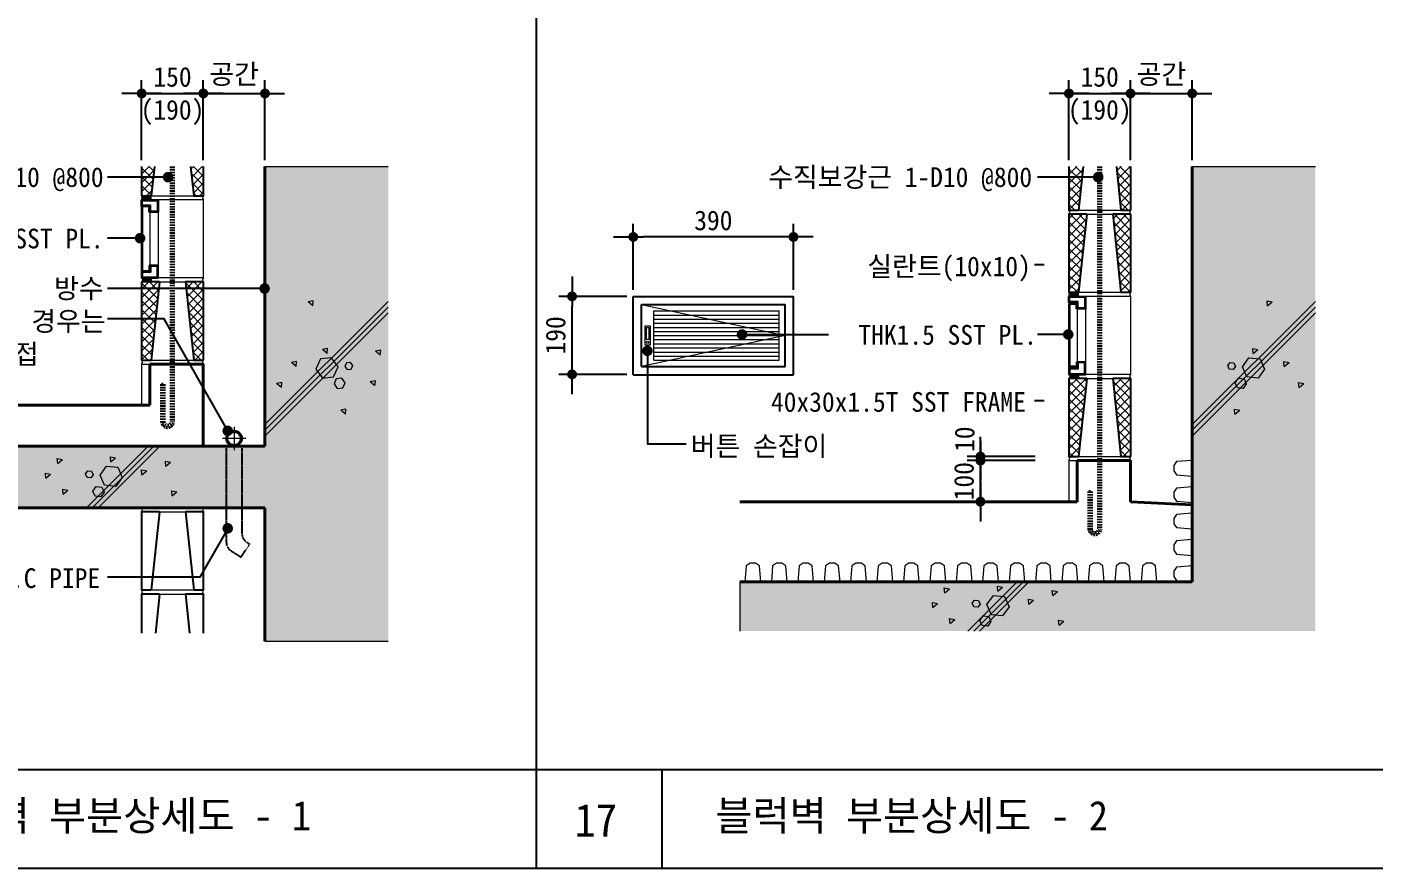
# Model space of a CAD drawing. Header units: millimetres. Extents: x 209 to 75467, y 6568 to 12199.
# Drawn here: x 29470 to 31520, y 6760 to 8040 of the extents above; entities that cross this region are included whole.
import ezdxf
from ezdxf.enums import TextEntityAlignment as Align

# ---------------------------------------------------------------- set-up
doc = ezdxf.new("R2010")
doc.units = ezdxf.units.MM
doc.header["$MEASUREMENT"] = 0
for name, pattern in [('CEN', [62, 60, -1, 0, -1]), ('HID', [2, 1.1, -0.9]), ('HIDDEN', [0.375, 0.25, -0.125])]:
    doc.linetypes.add(name, pattern=pattern)
doc.layers.get('0').update_dxf_attribs({"linetype": 'CONTINUOUS'})
for name, color, linetype, lineweight in [('A-CNTL', 1, 'CEN', 15), ('A-CONC-LIN1', 2, 'CONTINUOUS', 40), ('A-DIMS', 7, 'CONTINUOUS', 25), ('A-DWXM-ELEV', 8, 'CONTINUOUS', 18), ('A-DWXX', 7, 'CONTINUOUS', 25), ('A-ELEV-LIN3', 8, 'CONTINUOUS', 18), ('A-MKXS-LEAD', 7, 'CONTINUOUS', 25), ('A-MKXS-TEXT1', 3, 'CONTINUOUS', 25), ('A-WAXM-BLOC', 3, 'CONTINUOUS', 25), ('A-XXXX-DRBD', 9, 'CONTINUOUS', 20), ('A-XXXX-HATC', 8, 'CONTINUOUS', 18), ('A-XXXX-TABL', 7, 'CONTINUOUS', 25), ('M-XXXX-DRAN', 7, 'CONTINUOUS', 25), ('S-RBAR', 2, 'CONTINUOUS', 40)]:
    doc.layers.add(name, color=color, linetype=linetype, lineweight=lineweight)
doc.layers.add('A-XXXX-NPLT', color=144, linetype='CONTINUOUS', lineweight=0, plot=False)
doc.layers.add('A-XXXX-SOLD', color=252, linetype='CONTINUOUS')
doc.layers.add('CA-ANNO-TEXT', color=3, linetype='CONTINUOUS')
doc.styles.add('HY울릉도L', font='H2GTRE.TTF')
doc.styles.add('돋움체', font='')
doc.styles.get('돋움체').set_extended_font_data('DotumChe')
doc.dimstyles.new('CDIM', dxfattribs={"dimtxt": 3, "dimasz": 1.5, "dimexe": 2, "dimexo": 1, "dimgap": 1, "dimtad": 1, "dimdec": 0, "dimrnd": 0.5, "dimzin": 0, "dimdsep": 32, "dimlunit": 6, "dimtxsty": 'HY울릉도L', "dimblk1": '_CIDOT', "dimblk2": '_CIDOT', "dimsah": 1, "dimcen": 5.5, "dimclrd": 2, "dimclre": 2, "dimclrt": 7, "dimadec": 0, "dimazin": 0, "dimtfac": 1, "dimtdec": 0, "dimtix": 1, "dimtmove": 2, "dimatfit": 1, "dimldrblk": '_CIDOT', "dimfxl": 1, "dimtolj": 1, "dimtzin": 0, "dimlwd": -1, "dimarcsym": 0})

# ---------------------------------------------------------------- blocks, each defined once
blk = doc.blocks.new('_CIDOT')
at = {"color": 0, "linetype": 'ByBlock'}
blk.add_line((2, 0), (-1, 0), dxfattribs=at)
at = {"color": 0, "linetype": 'ByBlock', "const_width": 0.5}
blk.add_lwpolyline([(-0.25, 0, 1), (0.25, 0, 1)], format="xyb", close=True, dxfattribs=at)
blk = doc.blocks.new('*D42')
at = {"layer": 'A-DIMS', "lineweight": -2, "transparency": 16777216}
for p, q in [((29644.9, 7837.5), (29644.9, 7958.8)), ((29738.7, 7837.5), (29738.7, 7958.8))]:
    blk.add_line(p, q, dxfattribs=at)
at = {"layer": 'A-DIMS', "transparency": 16777216}
for p, q in [((29629.9, 7938.8), (29614.9, 7938.8)), ((29644.9, 7938.8), (29738.7, 7938.8)), ((29753.7, 7938.8), (29768.7, 7938.8))]:
    blk.add_line(p, q, dxfattribs=at)
at = {"layer": 'A-DIMS', "transparency": 16777216, "xscale": 15, "yscale": 15, "zscale": 15}
blk.add_blockref('_CIDOT', (29644.9, 7938.8), dxfattribs=at)
at = {"layer": 'A-DIMS', "transparency": 16777216, "xscale": 15, "yscale": 15, "zscale": 15, "rotation": 180}
blk.add_blockref('_CIDOT', (29738.7, 7938.8), dxfattribs=at)
at = {"layer": 'A-DIMS', "color": 3, "transparency": 16777216, "char_height": 30, "attachment_point": 5, "style": '돋움체'}
for s, insert in [('\\A1;150', (29691.8, 7963.9)), ('\\A1;(190)', (29691.8, 7910))]:
    blk.add_mtext(s, dxfattribs=dict(at, insert=insert))
blk = doc.blocks.new('*D43')
at = {"layer": 'A-DIMS', "lineweight": -2, "transparency": 16777216}
for p, q in [((29738.7, 7837.5), (29738.7, 7958.8)), ((29832.4, 7837.5), (29832.4, 7958.8))]:
    blk.add_line(p, q, dxfattribs=at)
at = {"layer": 'A-DIMS', "transparency": 16777216}
for p, q in [((29723.7, 7938.8), (29708.7, 7938.8)), ((29738.7, 7938.8), (29832.4, 7938.8)), ((29847.4, 7938.8), (29862.4, 7938.8))]:
    blk.add_line(p, q, dxfattribs=at)
at = {"layer": 'A-DIMS', "transparency": 16777216, "xscale": 15, "yscale": 15, "zscale": 15}
blk.add_blockref('_CIDOT', (29738.7, 7938.8), dxfattribs=at)
at = {"layer": 'A-DIMS', "transparency": 16777216, "xscale": 15, "yscale": 15, "zscale": 15, "rotation": 180}
blk.add_blockref('_CIDOT', (29832.4, 7938.8), dxfattribs=at)
at = {"layer": 'A-DIMS', "color": 3, "transparency": 16777216, "insert": (29785.5, 7966.7), "char_height": 30, "attachment_point": 5, "style": '돋움체'}
blk.add_mtext('\\A1;공간', dxfattribs=at)
blk = doc.blocks.new('*D44')
at = {"layer": 'A-DIMS', "lineweight": -2, "transparency": 16777216}
for p, q in [((30382.7, 7630), (30279.6, 7630)), ((30382.7, 7511.2), (30279.6, 7511.2))]:
    blk.add_line(p, q, dxfattribs=at)
at = {"layer": 'A-DIMS', "transparency": 16777216}
blk.add_line((30299.6, 7526.2), (30299.6, 7615), dxfattribs=at)
at = {"layer": 'A-DIMS', "transparency": 16777216, "xscale": 15, "yscale": 15, "zscale": 15}
for p, rotation in [((30299.6, 7630), 90), ((30299.6, 7511.2), 270)]:
    blk.add_blockref('_CIDOT', p, dxfattribs=dict(at, rotation=rotation))
at = {"layer": 'A-DIMS', "color": 3, "transparency": 16777216, "insert": (30274.6, 7570.6), "char_height": 30, "attachment_point": 5, "rotation": 90, "style": '돋움체'}
blk.add_mtext('\\A1;190', dxfattribs=at)
blk = doc.blocks.new('*D45')
at = {"layer": 'A-DIMS', "lineweight": -2, "transparency": 16777216}
for p, q in [((30392.7, 7640), (30392.7, 7740.4)), ((30636.4, 7640), (30636.4, 7740.4))]:
    blk.add_line(p, q, dxfattribs=at)
at = {"layer": 'A-DIMS', "transparency": 16777216}
blk.add_line((30621.4, 7720.4), (30407.7, 7720.4), dxfattribs=at)
at = {"layer": 'A-DIMS', "transparency": 16777216, "xscale": 15, "yscale": 15, "zscale": 15, "rotation": 180}
blk.add_blockref('_CIDOT', (30392.7, 7720.4), dxfattribs=at)
at = {"layer": 'A-DIMS', "transparency": 16777216, "xscale": 15, "yscale": 15, "zscale": 15}
blk.add_blockref('_CIDOT', (30636.4, 7720.4), dxfattribs=at)
at = {"layer": 'A-DIMS', "color": 3, "transparency": 16777216, "insert": (30514.5, 7745.4), "char_height": 30, "attachment_point": 5, "style": '돋움체'}
blk.add_mtext('\\A1;390', dxfattribs=at)
blk = doc.blocks.new('*D46')
at = {"layer": 'A-DIMS', "transparency": 16777216}
for p, q in [((30920.8, 7395), (30920.8, 7410)), ((30920.8, 7317.5), (30920.8, 7380)), ((30920.8, 7302.5), (30920.8, 7287.5))]:
    blk.add_line(p, q, dxfattribs=at)
at = {"layer": 'A-DIMS', "lineweight": -2, "transparency": 16777216}
for p, q in [((31003.8, 7380), (30900.8, 7380)), ((31003.8, 7317.5), (30900.8, 7317.5))]:
    blk.add_line(p, q, dxfattribs=at)
at = {"layer": 'A-DIMS', "transparency": 16777216, "xscale": 15, "yscale": 15, "zscale": 15}
for p, rotation in [((30920.8, 7380), 270), ((30920.8, 7317.5), 90)]:
    blk.add_blockref('_CIDOT', p, dxfattribs=dict(at, rotation=rotation))
at = {"layer": 'A-DIMS', "color": 3, "transparency": 16777216, "insert": (30895.8, 7348.7), "char_height": 30, "attachment_point": 5, "rotation": 90, "style": '돋움체'}
blk.add_mtext('\\A1;100', dxfattribs=at)
blk = doc.blocks.new('*D47')
at = {"layer": 'A-DIMS', "transparency": 16777216}
for p, q in [((30920.8, 7401.2), (30920.8, 7416.2)), ((30920.8, 7380), (30920.8, 7386.2)), ((30920.8, 7365), (30920.8, 7350))]:
    blk.add_line(p, q, dxfattribs=at)
at = {"layer": 'A-DIMS', "lineweight": -2, "transparency": 16777216}
for p, q in [((31003.8, 7386.2), (30900.8, 7386.2)), ((31003.8, 7380), (30900.8, 7380))]:
    blk.add_line(p, q, dxfattribs=at)
at = {"layer": 'A-DIMS', "transparency": 16777216, "xscale": 15, "yscale": 15, "zscale": 15}
for p, rotation in [((30920.8, 7380), 90), ((30920.8, 7386.2), 270)]:
    blk.add_blockref('_CIDOT', p, dxfattribs=dict(at, rotation=rotation))
at = {"layer": 'A-DIMS', "color": 3, "transparency": 16777216, "insert": (30896.8, 7412.6), "char_height": 30, "attachment_point": 5, "rotation": 90, "style": '돋움체'}
blk.add_mtext('\\A1;10', dxfattribs=at)
blk = doc.blocks.new('*D48')
at = {"layer": 'A-DIMS', "lineweight": -2, "transparency": 16777216}
for p, q in [((31055.4, 7837.5), (31055.4, 7958.8)), ((31149.1, 7837.5), (31149.1, 7958.8))]:
    blk.add_line(p, q, dxfattribs=at)
at = {"layer": 'A-DIMS', "transparency": 16777216}
for p, q in [((31040.4, 7938.8), (31025.4, 7938.8)), ((31055.4, 7938.8), (31149.1, 7938.8)), ((31164.1, 7938.8), (31179.1, 7938.8))]:
    blk.add_line(p, q, dxfattribs=at)
at = {"layer": 'A-DIMS', "transparency": 16777216, "xscale": 15, "yscale": 15, "zscale": 15}
blk.add_blockref('_CIDOT', (31055.4, 7938.8), dxfattribs=at)
at = {"layer": 'A-DIMS', "transparency": 16777216, "xscale": 15, "yscale": 15, "zscale": 15, "rotation": 180}
blk.add_blockref('_CIDOT', (31149.1, 7938.8), dxfattribs=at)
at = {"layer": 'A-DIMS', "color": 3, "transparency": 16777216, "char_height": 30, "attachment_point": 5, "style": '돋움체'}
for s, insert in [('\\A1;150', (31102.2, 7963.9)), ('\\A1;(190)', (31102.2, 7910))]:
    blk.add_mtext(s, dxfattribs=dict(at, insert=insert))
blk = doc.blocks.new('*D49')
at = {"layer": 'A-DIMS', "lineweight": -2, "transparency": 16777216}
for p, q in [((31149.1, 7837.5), (31149.1, 7958.8)), ((31242.9, 7837.5), (31242.9, 7958.8))]:
    blk.add_line(p, q, dxfattribs=at)
at = {"layer": 'A-DIMS', "transparency": 16777216}
for p, q in [((31134.1, 7938.8), (31119.1, 7938.8)), ((31149.1, 7938.8), (31242.9, 7938.8)), ((31257.9, 7938.8), (31272.9, 7938.8))]:
    blk.add_line(p, q, dxfattribs=at)
at = {"layer": 'A-DIMS', "transparency": 16777216, "xscale": 15, "yscale": 15, "zscale": 15}
blk.add_blockref('_CIDOT', (31149.1, 7938.8), dxfattribs=at)
at = {"layer": 'A-DIMS', "transparency": 16777216, "xscale": 15, "yscale": 15, "zscale": 15, "rotation": 180}
blk.add_blockref('_CIDOT', (31242.9, 7938.8), dxfattribs=at)
at = {"layer": 'A-DIMS', "color": 3, "transparency": 16777216, "insert": (31196, 7966.7), "char_height": 30, "attachment_point": 5, "style": '돋움체'}
blk.add_mtext('\\A1;공간', dxfattribs=at)

msp = doc.modelspace()

# ---------------------------------------------------------------- hatches: boundary and pattern name
at = {"layer": 'A-XXXX-HATC'}
h = msp.add_hatch(dxfattribs=at)
h.set_pattern_fill('ANSI37', color=256, scale=3, style=0)
h.set_pattern_definition([(45, (27777.288, 6824.094), (-6.735192, 6.735192), []), (135, (27777.288, 6824.094), (-6.735192, -6.735192), [])])
h.paths.add_polyline_path([(29664.2, 7827.5), (29644.9, 7827.5), (29644.9, 7803.7), (29661.7, 7803.7)])
h.paths.add_polyline_path([(29661.7, 7803.7), (29644.9, 7803.7), (29644.9, 7783.1), (29659.5, 7783.1)])
h.paths.add_polyline_path([(29738.7, 7827.5), (29719.4, 7827.5), (29724.1, 7783.1), (29738.7, 7783.1)])
h.paths.add_polyline_path([(29719.2, 7580), (29738.7, 7580), (29738.7, 7634.5), (29713.4, 7634.5)])
h.paths.add_polyline_path([(29670.2, 7634.5), (29644.9, 7634.5), (29644.9, 7580), (29664.4, 7580)])
h.paths.add_polyline_path([(29644.9, 7533.1), (29659.5, 7533.1), (29664.4, 7580), (29644.9, 7580)])
h.paths.add_polyline_path([(29670.2, 7634.5), (29672, 7651.9), (29644.9, 7651.9), (29644.9, 7634.5)])
h.paths.add_polyline_path([(29738.7, 7634.5), (29738.7, 7651.9), (29711.6, 7651.9), (29713.4, 7634.5)])
h.paths.add_polyline_path([(29738.7, 7580), (29719.2, 7580), (29724.1, 7533.1), (29738.7, 7533.1)])
h = msp.add_hatch(dxfattribs=at)
h.set_pattern_fill('ANSI37', color=256, scale=3, style=0)
h.set_pattern_definition([(45, (25213.562, 11187.359), (-6.735192, 6.735192), []), (135, (25213.562, 11187.359), (-6.735192, -6.735192), [])])
h.paths.add_polyline_path([(31076.9, 7827.5), (31055.4, 7827.5), (31055.4, 7786.5), (31072.6, 7786.5)])
h.paths.add_polyline_path([(31072.6, 7786.5), (31055.4, 7786.5), (31055.4, 7761.2), (31069.9, 7761.2)])
h.paths.add_polyline_path([(31149.1, 7827.5), (31127.6, 7827.5), (31134.5, 7761.2), (31149.1, 7761.2)])
h.paths.add_polyline_path([(31149.1, 7755), (31122, 7755), (31134.5, 7636.2), (31149.1, 7636.2)])
h.paths.add_polyline_path([(31082.4, 7755), (31055.4, 7755), (31055.4, 7636.2), (31069.9, 7636.2)])
h.paths.add_polyline_path([(31082.4, 7505), (31055.4, 7505), (31055.4, 7386.2), (31069.9, 7386.2)])
h.paths.add_polyline_path([(31149.1, 7505), (31122, 7505), (31134.5, 7386.2), (31149.1, 7386.2)])
h = msp.add_hatch(dxfattribs=at)
h.set_pattern_fill('ANSI37', color=256, scale=0.625, style=0)
h.set_pattern_definition([(45, (-114454.5726, -1754.684), (-1.40316502, 1.40316502), []), (135, (-114454.5726, -1754.684), (-1.40316502, -1.40316502), [])])
edge = h.paths.add_edge_path()
edge.add_ellipse((29655.7, 7780), major_axis=(3.88, 0), ratio=0.805721, start_angle=90.0023, end_angle=269.9977, ccw=False)
edge.add_line((29655.7, 7783.1), (29644.9, 7783.1))
edge.add_arc((29643.3, 7780), 3.54, -61.9275, 61.9275, ccw=False)
edge.add_line((29644.9, 7776.9), (29655.7, 7776.9))
h = msp.add_hatch(dxfattribs=at)
h.set_pattern_fill('DOTS', color=256, scale=0.625, style=0)
h.set_pattern_definition([(0, (-114454.5726, -1754.684), (0.49609375, 0.9921875), [0, -0.9921875])])
edge = h.paths.add_edge_path()
edge.add_ellipse((29655.7, 7780), major_axis=(3.88, 0), ratio=0.805721, start_angle=0, end_angle=360, ccw=False)
h = msp.add_hatch(dxfattribs=at)
h.set_pattern_fill('ANSI37', color=256, scale=0.625, style=0)
h.set_pattern_definition([(315, (-114454.5726, 17189.669), (-1.40316502, -1.40316502), []), (225, (-114454.5726, 17189.669), (-1.40316502, 1.40316502), [])])
edge = h.paths.add_edge_path()
edge.add_ellipse((29655.7, 7655), major_axis=(3.88, 0), ratio=0.805721, start_angle=90.0023, end_angle=269.9977)
edge.add_line((29655.7, 7651.9), (29644.9, 7651.9))
edge.add_arc((29643.3, 7655), 3.54, 298.0725, 421.9275)
edge.add_line((29644.9, 7658.1), (29655.7, 7658.1))
h = msp.add_hatch(dxfattribs=at)
h.set_pattern_fill('DOTS', color=256, scale=0.625, style=0)
h.set_pattern_definition([(0, (-114454.5726, 17189.669), (0.49609375, -0.9921875), [0, -0.9921875])])
edge = h.paths.add_edge_path()
edge.add_ellipse((29655.7, 7655), major_axis=(3.88, 0), ratio=0.805721, start_angle=0, end_angle=360)
h = msp.add_hatch(dxfattribs=at)
h.set_pattern_fill('ANSI37', color=256, scale=0.625, style=0)
h.set_pattern_definition([(45, (-113044.132, -1901.559), (-1.40316502, 1.40316502), []), (135, (-113044.132, -1901.559), (-1.40316502, -1.40316502), [])])
edge = h.paths.add_edge_path()
edge.add_ellipse((31066.1, 7633.1), major_axis=(3.88, 0), ratio=0.805721, start_angle=90.0023, end_angle=269.9977, ccw=False)
edge.add_line((31066.1, 7636.2), (31055.4, 7636.2))
edge.add_arc((31053.7, 7633.1), 3.54, -61.9275, 61.9275, ccw=False)
edge.add_line((31055.4, 7630), (31066.1, 7630))
h = msp.add_hatch(dxfattribs=at)
h.set_pattern_fill('DOTS', color=256, scale=0.625, style=0)
h.set_pattern_definition([(0, (-113044.1321, -1901.559), (0.49609375, 0.9921875), [0, -0.9921875])])
edge = h.paths.add_edge_path()
edge.add_ellipse((31066.1, 7633.1), major_axis=(3.88, 0), ratio=0.805721, start_angle=0, end_angle=360, ccw=False)
h = msp.add_hatch(dxfattribs=at)
h.set_pattern_fill('ANSI37', color=256, scale=0.625, style=0)
h.set_pattern_definition([(315, (-113044.132, 17042.794), (-1.40316502, -1.40316502), []), (225, (-113044.132, 17042.794), (-1.40316502, 1.40316502), [])])
edge = h.paths.add_edge_path()
edge.add_ellipse((31066.1, 7508.1), major_axis=(3.88, 0), ratio=0.805721, start_angle=90.0023, end_angle=269.9977)
edge.add_line((31066.1, 7505), (31055.4, 7505))
edge.add_arc((31053.7, 7508.1), 3.54, 298.0725, 421.9275)
edge.add_line((31055.4, 7511.2), (31066.1, 7511.2))
h = msp.add_hatch(dxfattribs=at)
h.set_pattern_fill('DOTS', color=256, scale=0.625, style=0)
h.set_pattern_definition([(0, (-113044.1321, 17042.794), (0.49609375, -0.9921875), [0, -0.9921875])])
edge = h.paths.add_edge_path()
edge.add_ellipse((31066.1, 7508.1), major_axis=(3.88, 0), ratio=0.805721, start_angle=0, end_angle=360)
at = {"layer": 'A-XXXX-SOLD'}
for points in [[(29832.4, 7308.1), (29832.4, 7105), (30019.9, 7105), (30019.9, 7827.5), (29832.4, 7827.5), (29832.4, 7401.9), (29394.9, 7401.9), (29394.9, 7308.1)], [(31430.4, 7827.5), (31242.9, 7827.5), (31242.9, 7195.6), (30554.9, 7195.6), (30554.9, 7120.6), (31430.4, 7120.6)]]:
    msp.add_hatch(color=256, dxfattribs=at).paths.add_polyline_path(points)

# ---------------------------------------------------------------- linework, layer by layer
at = {"layer": 'A-CNTL'}
for p, q in [((29785.5, 7431.6), (29785.5, 7395.9)), ((29803.4, 7413.7), (29767.7, 7413.7))]:
    msp.add_line(p, q, dxfattribs=at)
at = {"layer": 'A-CONC-LIN1'}
for p, q in [((29832.4, 7827.5), (29832.4, 7401.9)), ((31242.9, 7827.5), (31242.9, 7195.6)), ((29738.7, 7526.9), (29657.4, 7526.9)), ((29657.4, 7526.9), (29657.4, 7464.4)), ((29738.7, 7526.9), (29738.7, 7401.9)), ((29394.9, 7464.4), (29657.4, 7464.4)), ((29394.9, 7401.9), (29832.4, 7401.9)), ((31149.1, 7380), (31067.9, 7380)), ((31067.9, 7380), (31067.9, 7317.5)), ((31149.1, 7380), (31149.1, 7317.5)), ((30554.9, 7317.5), (31067.9, 7317.5)), ((31149.1, 7317.5), (31242.9, 7312.5)), ((29394.9, 7308.1), (29832.4, 7308.1)), ((29832.4, 7308.1), (29832.4, 7105)), ((30554.9, 7195.6), (31242.9, 7195.6))]:
    msp.add_line(p, q, dxfattribs=at)
at = {"layer": 'A-DWXM-ELEV'}
for p, q in [((29669.9, 7776.9), (29669.9, 7676.9)), ((29657.4, 7758.1), (29657.4, 7676.9)), ((31080.4, 7630), (31080.4, 7530)), ((30423.9, 7532.8), (30423.9, 7607.8)), ((30423.9, 7607.8), (30614.5, 7607.8)), ((30614.5, 7532.8), (30614.5, 7607.8)), ((31067.9, 7611.2), (31067.9, 7530)), ((30423.9, 7601.6), (30614.5, 7601.6)), ((30423.9, 7595.3), (30614.5, 7595.3)), ((30423.9, 7589.1), (30614.5, 7589.1)), ((30423.9, 7582.8), (30614.5, 7582.8)), ((30423.9, 7576.6), (30614.5, 7576.6)), ((30423.9, 7570.3), (30614.5, 7570.3)), ((30423.9, 7564.1), (30614.5, 7564.1)), ((30423.9, 7557.8), (30614.5, 7557.8)), ((30423.9, 7551.6), (30614.5, 7551.6)), ((30423.9, 7545.3), (30614.5, 7545.3)), ((30423.9, 7539.1), (30614.5, 7539.1)), ((30423.9, 7532.8), (30614.5, 7532.8))]:
    msp.add_line(p, q, dxfattribs=at)
for points in [[(30410.6, 7585.3), (30418.5, 7585.3), (30418.5, 7555.5), (30410.6, 7555.5), (30410.6, 7585.3)], [(30413, 7582.7), (30416.2, 7582.7), (30416.2, 7564.5), (30413, 7564.5), (30413, 7582.7)]]:
    msp.add_lwpolyline(points, dxfattribs=at)
msp.add_circle((30414.7, 7560), 1.75, dxfattribs=at)
at = {"layer": 'A-DWXX'}
for p, q in [((29644.9, 7767.5), (29644.9, 7667.5)), ((29656.5, 7766.6), (29645.9, 7766.6)), ((29645.9, 7766.6), (29645.9, 7668.4)), ((29656.5, 7758.1), (29656.5, 7766.6)), ((29657.4, 7758.1), (29656.5, 7758.1)), ((29656.5, 7668.4), (29645.9, 7668.4)), ((29656.5, 7676.9), (29656.5, 7668.4)), ((29657.4, 7676.9), (29656.5, 7676.9)), ((30392.7, 7630), (30636.4, 7630)), ((30392.7, 7510.7), (30392.7, 7630)), ((30636.4, 7510.7), (30636.4, 7630)), ((30405.2, 7617.5), (30623.9, 7617.5)), ((30405.2, 7523.2), (30405.2, 7617.5)), ((30623.9, 7523.2), (30623.9, 7617.5)), ((31055.4, 7618.8), (31055.4, 7522.4)), ((31067.9, 7618.8), (31055.4, 7618.8)), ((31066.9, 7617.9), (31056.3, 7617.9)), ((31056.3, 7617.9), (31056.3, 7523.4)), ((31066.9, 7611.2), (31066.9, 7617.9)), ((31067.9, 7611.2), (31066.9, 7611.2)), ((30405.2, 7523.2), (30623.9, 7523.2)), ((31067.9, 7522.4), (31055.4, 7522.4)), ((31066.9, 7523.4), (31056.3, 7523.4)), ((31066.9, 7530), (31066.9, 7523.4)), ((31067.9, 7530), (31066.9, 7530)), ((30392.7, 7510.7), (30636.4, 7510.7))]:
    msp.add_line(p, q, dxfattribs=at)
for points in [[(29644.9, 7776.9), (29669.9, 7776.9), (29669.9, 7758.1), (29657.4, 7758.1), (29657.4, 7767.5), (29644.9, 7767.5), (29644.9, 7776.9)], [(29669.9, 7676.9), (29657.4, 7676.9), (29657.4, 7667.5), (29644.9, 7667.5), (29644.9, 7658.1), (29669.9, 7658.1), (29669.9, 7676.9)], [(31055.4, 7630), (31080.4, 7630), (31080.4, 7611.2), (31067.9, 7611.2), (31067.9, 7620.6), (31055.4, 7620.6), (31055.4, 7630)], [(31080.4, 7530), (31067.9, 7530), (31067.9, 7520.6), (31055.4, 7520.6), (31055.4, 7511.2), (31080.4, 7511.2), (31080.4, 7530)]]:
    msp.add_lwpolyline(points, dxfattribs=at)
for points in [[(29645.9, 7775.9), (29669, 7775.9), (29669, 7759.1), (29658.4, 7759.1), (29658.4, 7768.4), (29645.9, 7768.4)], [(29669, 7675.9), (29658.4, 7675.9), (29658.4, 7666.6), (29645.9, 7666.6), (29645.9, 7659.1), (29669, 7659.1)], [(31056.3, 7629.1), (31079.4, 7629.1), (31079.4, 7612.2), (31068.8, 7612.2), (31068.8, 7621.6), (31056.3, 7621.6)], [(31079.4, 7529.1), (31068.8, 7529.1), (31068.8, 7519.7), (31056.3, 7519.7), (31056.3, 7512.2), (31079.4, 7512.2)]]:
    msp.add_lwpolyline(points, close=True, dxfattribs=at)
at = {"layer": 'A-ELEV-LIN3'}
for p, q in [((29659.5, 7783.1), (29724.1, 7783.1)), ((29738.7, 7776.9), (29669.9, 7776.9)), ((29738.7, 7776.9), (29738.7, 7658.1)), ((29738.7, 7658.1), (29669.9, 7658.1)), ((29672, 7651.9), (29711.6, 7651.9)), ((31069.9, 7636.2), (31134.5, 7636.2)), ((31149.1, 7630), (31080.4, 7630)), ((31149.1, 7630), (31149.1, 7511.2)), ((31149.1, 7511.2), (31080.4, 7511.2)), ((31082.4, 7505), (31122, 7505))]:
    msp.add_line(p, q, dxfattribs=at)
at = {"layer": 'A-MKXS-LEAD', "ltscale": 2}
for p, q in [((31017.7, 7677.9), (31003.2, 7677.9)), ((31017.7, 7471.2), (31003.2, 7471.2))]:
    msp.add_line(p, q, dxfattribs=at)
at = {"layer": 'A-MKXS-LEAD'}
for points in [[(29685.1, 7811.4), (29592.8, 7811.4)], [(31099.9, 7811.4), (31007.6, 7811.4)], [(29642.5, 7718.5), (29592.8, 7718.5)], [(29831.9, 7641.9), (29592.8, 7641.9)], [(29775.8, 7425.3), (29679, 7595.6), (29592.8, 7595.6)], [(30558.1, 7571.9), (30689.9, 7571.9)], [(31054.4, 7571.9), (31007.6, 7571.9)], [(30414.2, 7547), (30414.2, 7405.4), (30473.4, 7405.4)], [(29775.8, 7276.9), (29733.5, 7202.5), (29592.8, 7202.5)]]:
    msp.add_lwpolyline(points, dxfattribs=at)
at = {"layer": 'A-MKXS-LEAD', "const_width": 8}
for points in [[(29689.1, 7811.4, -1), (29681.1, 7811.4, -1)], [(31103.9, 7811.4, -1), (31095.9, 7811.4, -1)], [(29646.5, 7718.5, -1), (29638.5, 7718.5, -1)], [(29835.9, 7641.9, -1), (29827.9, 7641.9, -1)], [(30554.1, 7571.9, 1), (30562.1, 7571.9, 1)], [(31058.4, 7571.9, -1), (31050.4, 7571.9, -1)], [(30414.2, 7551, 1), (30414.2, 7543, 1)], [(29779.8, 7425.3, -1), (29771.8, 7425.3, -1)], [(29779.8, 7276.9, 1), (29771.8, 7276.9, 1)]]:
    msp.add_lwpolyline(points, format="xyb", close=True, dxfattribs=at)
at = {"layer": 'A-MKXS-LEAD', "ltscale": 2}
for points in [[(31055.4, 7633.1, 0, 6.25, 0), (31043.3, 7647.5, 0, 0, 0), (31017.7, 7677.9, 0, 0, 0)], [(31055.4, 7516, 0, 6.25, 0), (31043.3, 7501.7, 0, 0, 0), (31017.7, 7471.2, 0, 0, 0)]]:
    msp.add_lwpolyline(points, format="xyseb", dxfattribs=at)
at = {"layer": 'A-WAXM-BLOC'}
for p, q in [((29644.9, 7827.5), (29644.9, 7783.1)), ((29664.2, 7827.5), (29659.5, 7783.1)), ((29719.4, 7827.5), (29724.1, 7783.1)), ((29738.7, 7827.5), (29738.7, 7783.1)), ((31055.4, 7827.5), (31055.4, 7761.2)), ((31076.9, 7827.5), (31069.9, 7761.2)), ((31127.6, 7827.5), (31134.5, 7761.2)), ((31149.1, 7827.5), (31149.1, 7761.2)), ((29644.9, 7783.1), (29659.5, 7783.1)), ((29724.1, 7783.1), (29738.7, 7783.1)), ((31055.4, 7761.2), (31069.9, 7761.2)), ((31055.4, 7755), (31055.4, 7636.2)), ((31082.4, 7755), (31055.4, 7755)), ((31082.4, 7755), (31069.9, 7636.2)), ((31149.1, 7755), (31122, 7755)), ((31122, 7755), (31134.5, 7636.2)), ((31134.5, 7761.2), (31149.1, 7761.2)), ((31149.1, 7755), (31149.1, 7636.2)), ((29644.9, 7651.9), (29644.9, 7533.1)), ((29672, 7651.9), (29644.9, 7651.9)), ((29672, 7651.9), (29659.5, 7533.1)), ((29738.7, 7651.9), (29711.6, 7651.9)), ((29711.6, 7651.9), (29724.1, 7533.1)), ((29738.7, 7651.9), (29738.7, 7533.1)), ((31055.4, 7636.2), (31069.9, 7636.2)), ((31134.5, 7636.2), (31149.1, 7636.2)), ((29644.9, 7533.1), (29659.5, 7533.1)), ((29724.1, 7533.1), (29738.7, 7533.1)), ((31055.4, 7505), (31055.4, 7386.2)), ((31082.4, 7505), (31055.4, 7505)), ((31082.4, 7505), (31069.9, 7386.2)), ((31149.1, 7505), (31122, 7505)), ((31122, 7505), (31134.5, 7386.2)), ((31149.1, 7505), (31149.1, 7386.2)), ((31055.4, 7386.2), (31069.9, 7386.2)), ((31134.5, 7386.2), (31149.1, 7386.2)), ((29644.9, 7301.9), (29644.9, 7183.1)), ((29672, 7301.9), (29644.9, 7301.9)), ((29672, 7301.9), (29659.5, 7183.1)), ((29738.7, 7301.9), (29711.6, 7301.9)), ((29711.6, 7301.9), (29724.1, 7183.1)), ((29738.7, 7301.9), (29738.7, 7183.1)), ((29644.9, 7183.1), (29659.5, 7183.1)), ((29644.9, 7176.9), (29644.9, 7117.5)), ((29672, 7176.9), (29644.9, 7176.9)), ((29672, 7176.9), (29665.8, 7117.5)), ((29738.7, 7176.9), (29711.6, 7176.9)), ((29711.6, 7176.9), (29717.8, 7117.5)), ((29724.1, 7183.1), (29738.7, 7183.1)), ((29738.7, 7176.9), (29738.7, 7117.5))]:
    msp.add_line(p, q, dxfattribs=at)
at = {"layer": 'A-XXXX-DRBD'}
for points in [[(31242.9, 7380.4), (31218.8, 7378.4), (31214.7, 7372.4), (31214.7, 7368.4), (31214.7, 7364.4), (31218.8, 7358.3), (31242.9, 7356.3), (31242.9, 7340.3), (31218.8, 7338.3), (31214.7, 7332.2), (31214.7, 7328.2), (31214.7, 7324.2), (31218.8, 7318.2), (31242.9, 7316.2)], [(31242.9, 7316.2), (31242.9, 7300.1), (31218.8, 7298.1), (31214.7, 7292), (31214.7, 7288), (31214.7, 7284), (31218.8, 7278), (31242.9, 7276), (31242.9, 7259.9), (31218.8, 7257.9), (31214.7, 7251.9), (31214.7, 7247.8), (31214.7, 7243.8), (31218.8, 7237.8), (31242.9, 7235.8), (31242.9, 7219.7), (31218.8, 7217.7), (31214.7, 7211.7), (31214.7, 7207.7), (31214.7, 7203.7), (31218.8, 7197.6), (31242.9, 7195.6)], [(30683, 7195.6), (30667, 7195.6), (30665, 7219.7), (30658.9, 7223.7), (30654.9, 7223.7), (30650.9, 7223.7), (30644.9, 7219.7), (30642.9, 7195.6), (30626.8, 7195.6), (30624.8, 7219.7), (30618.8, 7223.7), (30614.7, 7223.7), (30610.7, 7223.7), (30604.7, 7219.7), (30602.7, 7195.6), (30586.6, 7195.6), (30584.6, 7219.7), (30578.6, 7223.7), (30574.6, 7223.7), (30570.5, 7223.7), (30564.5, 7219.7), (30562.5, 7195.6)], [(30803.6, 7195.6), (30787.5, 7195.6), (30785.5, 7219.7), (30779.5, 7223.7), (30775.5, 7223.7), (30771.4, 7223.7), (30765.4, 7219.7), (30763.4, 7195.6), (30747.3, 7195.6), (30745.3, 7219.7), (30739.3, 7223.7), (30735.3, 7223.7), (30731.3, 7223.7), (30725.2, 7219.7), (30723.2, 7195.6), (30707.2, 7195.6), (30705.1, 7219.7), (30699.1, 7223.7), (30695.1, 7223.7), (30691.1, 7223.7), (30685.1, 7219.7), (30683, 7195.6)], [(30924.1, 7195.6), (30908, 7195.6), (30906, 7219.7), (30900, 7223.7), (30896, 7223.7), (30892, 7223.7), (30885.9, 7219.7), (30883.9, 7195.6), (30867.9, 7195.6), (30865.9, 7219.7), (30859.8, 7223.7), (30855.8, 7223.7), (30851.8, 7223.7), (30845.8, 7219.7), (30843.8, 7195.6), (30827.7, 7195.6), (30825.7, 7219.7), (30819.7, 7223.7), (30815.6, 7223.7), (30811.6, 7223.7), (30805.6, 7219.7), (30803.6, 7195.6)], [(31044.7, 7195.6), (31028.6, 7195.6), (31026.6, 7219.7), (31020.5, 7223.7), (31016.5, 7223.7), (31012.5, 7223.7), (31006.5, 7219.7), (31004.5, 7195.6), (30988.4, 7195.6), (30986.4, 7219.7), (30980.4, 7223.7), (30976.3, 7223.7), (30972.3, 7223.7), (30966.3, 7219.7), (30964.3, 7195.6), (30948.2, 7195.6), (30946.2, 7219.7), (30940.2, 7223.7), (30936.2, 7223.7), (30932.2, 7223.7), (30926.1, 7219.7), (30924.1, 7195.6)], [(31149.1, 7195.6), (31149.1, 7195.6), (31147.1, 7219.7), (31141.1, 7223.7), (31137.1, 7223.7), (31133, 7223.7), (31127, 7219.7), (31125, 7195.6), (31108.9, 7195.6), (31106.9, 7219.7), (31100.9, 7223.7), (31096.9, 7223.7), (31092.9, 7223.7), (31086.8, 7219.7), (31084.8, 7195.6), (31068.8, 7195.6), (31066.7, 7219.7), (31060.7, 7223.7), (31056.7, 7223.7), (31052.7, 7223.7), (31046.7, 7219.7), (31044.7, 7195.6)], [(31205.4, 7195.6), (31189.3, 7195.6), (31187.3, 7219.7), (31181.3, 7223.7), (31177.2, 7223.7), (31173.2, 7223.7), (31167.2, 7219.7), (31165.2, 7195.6)]]:
    msp.add_lwpolyline(points, dxfattribs=at)
at = {"layer": 'A-XXXX-HATC'}
for p, q in [((29659.5, 7776.9), (29659.5, 7783.1)), ((31069.9, 7761.2), (31134.5, 7761.2)), ((31082.4, 7755), (31122, 7755)), ((29659.5, 7658.1), (29659.5, 7651.9)), ((29906, 7623.2), (29898.1, 7621.7)), ((29905.3, 7615.7), (29906, 7623.2)), ((31070, 7630), (31070, 7636.2)), ((31356.8, 7623.2), (31364.7, 7621.7)), ((31357.5, 7615.7), (31356.8, 7623.2)), ((29832.4, 7434.9), (30019.9, 7622.4)), ((29832.4, 7426.1), (30019.9, 7613.6)), ((29832.4, 7417.2), (30019.9, 7604.7)), ((29905.3, 7615.7), (29898.1, 7621.7)), ((30405.2, 7617.5), (30623.9, 7570.3)), ((31242.9, 7434.9), (31430.4, 7622.4)), ((31242.9, 7426.1), (31430.4, 7613.6)), ((31242.9, 7417.2), (31430.4, 7604.7)), ((31357.5, 7615.7), (31364.7, 7621.7)), ((30623.9, 7570.3), (30405.2, 7523.2)), ((29927.7, 7550.4), (29919.9, 7549)), ((29927.1, 7543), (29919.9, 7549)), ((29927.1, 7543), (29927.7, 7550.4)), ((30008.6, 7548.1), (30000.7, 7546.7)), ((30007.9, 7540.6), (30000.7, 7546.7)), ((30007.9, 7540.6), (30008.6, 7548.1)), ((31335.1, 7550.4), (31342.9, 7549)), ((31335.7, 7543), (31335.1, 7550.4)), ((31335.7, 7543), (31342.9, 7549)), ((29644.9, 7526.9), (29644.9, 7464.4)), ((29644.9, 7526.9), (29657.4, 7526.9)), ((29659.5, 7533.1), (29724.1, 7533.1)), ((29880.4, 7530.8), (29872.6, 7529.3)), ((29879.8, 7523.3), (29872.6, 7529.3)), ((29879.8, 7523.3), (29880.4, 7530.8)), ((31382.3, 7530.8), (31390.2, 7529.3)), ((31383, 7523.3), (31382.3, 7530.8)), ((31383, 7523.3), (31390.2, 7529.3)), ((30000.4, 7501.3), (29992.5, 7499.9)), ((29999.7, 7493.9), (29992.5, 7499.9)), ((29999.7, 7493.9), (30000.4, 7501.3)), ((31070, 7511.2), (31070, 7505)), ((29858.1, 7498.8), (29850.2, 7497.4)), ((29857.4, 7491.4), (29850.2, 7497.4)), ((29857.4, 7491.4), (29858.1, 7498.8)), ((31405.4, 7491.4), (31404.7, 7498.8)), ((31404.7, 7498.8), (31412.6, 7497.4)), ((31405.4, 7491.4), (31412.6, 7497.4)), ((29955.5, 7458.4), (29947.7, 7456.9)), ((29954.9, 7450.9), (29947.7, 7456.9)), ((29954.9, 7450.9), (29955.5, 7458.4)), ((31307.9, 7450.9), (31307.2, 7458.4)), ((31307.2, 7458.4), (31315.1, 7456.9)), ((31307.9, 7450.9), (31315.1, 7456.9)), ((29561, 7308.1), (29654.8, 7401.9)), ((29569.8, 7308.1), (29663.6, 7401.9)), ((29578.7, 7308.1), (29672.4, 7401.9)), ((29516.6, 7383.3), (29524.5, 7381.8)), ((29517.3, 7375.8), (29516.6, 7383.3)), ((29517.3, 7375.8), (29524.5, 7381.8)), ((29597.5, 7385.6), (29605.3, 7384.1)), ((29598.1, 7378.1), (29597.5, 7385.6)), ((29598.1, 7378.1), (29605.3, 7384.1)), ((29681, 7379), (29688.8, 7377.5)), ((29681.7, 7371.5), (29681, 7379)), ((29681.7, 7371.5), (29688.8, 7377.5)), ((31055.4, 7380), (31055.4, 7317.5)), ((31055.4, 7380), (31067.9, 7380)), ((31069.9, 7386.2), (31134.5, 7386.2)), ((29499.2, 7353.5), (29498.5, 7361)), ((29498.5, 7361), (29506.4, 7359.5)), ((29499.2, 7353.5), (29506.4, 7359.5)), ((29644.8, 7366), (29652.6, 7364.5)), ((29645.4, 7358.5), (29644.8, 7366)), ((29645.4, 7358.5), (29652.6, 7364.5)), ((29525.5, 7329), (29524.8, 7336.5)), ((29524.8, 7336.5), (29532.7, 7335.1)), ((29525.5, 7329), (29532.7, 7335.1)), ((29691.3, 7326.5), (29690.6, 7334)), ((29690.6, 7334), (29698.5, 7332.6)), ((29691.3, 7326.5), (29698.5, 7332.6)), ((29672, 7301.9), (29711.6, 7301.9)), ((30976.8, 7195.6), (30901.8, 7120.6)), ((30985.6, 7195.6), (30910.6, 7120.6)), ((30994.5, 7195.6), (30919.5, 7120.6)), ((29659.5, 7183.1), (29724.1, 7183.1)), ((29672, 7176.9), (29711.6, 7176.9)), ((30865.7, 7186.4), (30873.6, 7184.9)), ((30866.4, 7178.9), (30865.7, 7186.4)), ((30866.4, 7178.9), (30873.6, 7184.9)), ((30946.6, 7188.7), (30954.4, 7187.3)), ((30947.2, 7181.2), (30946.6, 7188.7)), ((30947.2, 7181.2), (30954.4, 7187.3)), ((31030.1, 7182.1), (31037.9, 7180.6)), ((31030.7, 7174.6), (31030.1, 7182.1)), ((31030.7, 7174.6), (31037.9, 7180.6)), ((30848.3, 7156.6), (30847.6, 7164.1)), ((30847.6, 7164.1), (30855.4, 7162.6)), ((30848.3, 7156.6), (30855.4, 7162.6)), ((30993.9, 7169.1), (31001.7, 7167.6)), ((30994.5, 7161.6), (30993.9, 7169.1)), ((30994.5, 7161.6), (31001.7, 7167.6)), ((30874.6, 7132.1), (30873.9, 7139.6)), ((30873.9, 7139.6), (30881.8, 7138.2)), ((30874.6, 7132.1), (30881.8, 7138.2)), ((31040.4, 7129.6), (31039.7, 7137.1)), ((31039.7, 7137.1), (31047.5, 7135.7)), ((31040.4, 7129.6), (31047.6, 7135.7))]:
    msp.add_line(p, q, dxfattribs=at)
for points in [[(29644.9, 7783.1, -0.6), (29644.9, 7776.9, 4)], [(29644.9, 7651.9, 0.6), (29644.9, 7658.1, -4)], [(31055.4, 7636.2, -0.6), (31055.4, 7630, 4)], [(31055.4, 7505, 0.6), (31055.4, 7511.2, -4)]]:
    msp.add_lwpolyline(points, format="xyb", dxfattribs=at)
for points in [[(29936.7, 7507.3), (29943.6, 7522.8), (29933.6, 7536.5), (29916.7, 7534.8), (29909.8, 7519.2), (29919.8, 7505.5)], [(29963.5, 7519.1), (29965.9, 7524.6), (29962.4, 7529.4), (29956.5, 7528.8), (29954, 7523.3), (29957.5, 7518.5)], [(31299.3, 7519.1), (31296.9, 7524.6), (31300.4, 7529.4), (31306.3, 7528.8), (31308.7, 7523.3), (31305.2, 7518.5)], [(31326.1, 7507.3), (31319.2, 7522.8), (31329.2, 7536.5), (31346.1, 7534.8), (31353, 7519.2), (31343, 7505.5)], [(29951, 7490.6), (29954.5, 7498.4), (29949.5, 7505.3), (29941, 7504.4), (29937.5, 7496.6), (29942.5, 7489.8)], [(31311.8, 7490.6), (31308.3, 7498.4), (31313.3, 7505.3), (31321.8, 7504.4), (31325.2, 7496.6), (31320.2, 7489.8)], [(29561.8, 7354.3), (29559.3, 7359.7), (29562.8, 7364.5), (29568.8, 7363.9), (29571.2, 7358.5), (29567.7, 7353.7)], [(29588.5, 7342.4), (29581.6, 7357.9), (29591.6, 7371.7), (29608.5, 7369.9), (29615.4, 7354.4), (29605.4, 7340.6)], [(29574.2, 7325.8), (29570.8, 7333.6), (29575.8, 7340.4), (29584.2, 7339.6), (29587.7, 7331.8), (29582.7, 7324.9)], [(30937.6, 7145.5), (30930.7, 7161.1), (30940.7, 7174.8), (30957.6, 7173), (30964.5, 7157.5), (30954.5, 7143.7)], [(30910.8, 7157.4), (30908.4, 7162.8), (30911.9, 7167.7), (30917.8, 7167), (30920.3, 7161.6), (30916.8, 7156.8)], [(30923.3, 7128.9), (30919.8, 7136.7), (30924.8, 7143.6), (30933.3, 7142.7), (30936.8, 7134.9), (30931.8, 7128)]]:
    msp.add_lwpolyline(points, close=True, dxfattribs=at)
for centre, start, end in [((29742, 7780), 136.3972, 223.6028), ((31052.1, 7758.1), 316.3972, 43.6028), ((31152.4, 7758.1), 136.3972, 223.6028), ((29742, 7655), 136.3972, 223.6028), ((31152.4, 7633.1), 136.3972, 223.6028), ((29641.6, 7530), 316.3972, 43.6028), ((29742, 7530), 136.3972, 223.6028), ((31152.4, 7508.1), 136.3972, 223.6028), ((31052.1, 7383.1), 316.3972, 43.6028), ((31152.4, 7383.1), 136.3972, 223.6028), ((29641.6, 7305), 316.3972, 43.6028), ((29742, 7305), 136.3972, 223.6028), ((29641.6, 7180), 316.3972, 43.6028), ((29742, 7180), 136.3972, 223.6028)]:
    msp.add_arc(centre, 4.53, start, end, dxfattribs=at)
at = {"layer": 'A-XXXX-HATC', "extrusion": (0, 0, -1)}
for centre in [(29655.7, 7780), (31066.1, 7633.1)]:
    msp.add_ellipse(centre, major_axis=(3.88, 0), ratio=0.805721, dxfattribs=at)
at = {"layer": 'A-XXXX-HATC'}
for centre in [(29655.7, 7655), (31066.1, 7508.1)]:
    msp.add_ellipse(centre, major_axis=(3.88, 0), ratio=0.805721, dxfattribs=at)
at = {"layer": 'A-XXXX-NPLT'}
for p, q in [((29832.4, 7827.5), (30019.9, 7827.5)), ((31242.9, 7827.5), (31430.4, 7827.5)), ((30554.9, 7195.6), (30554.9, 7120.6)), ((29832.4, 7105), (30019.9, 7105))]:
    msp.add_line(p, q, dxfattribs=at)
at = {"layer": 'A-XXXX-TABL'}
for p, q in [((30245.2, 11985.2), (30245.2, 6759.8)), ((25409, 6909.8), (32756.5, 6909.8)), ((30436, 6909.8), (30436, 6759.8)), ((25409, 6759.8), (32756.5, 6759.8))]:
    msp.add_line(p, q, dxfattribs=at)
at = {"layer": 'M-XXXX-DRAN', "linetype": 'HIDDEN', "ltscale": 0.3}
for p, q in [((29773.7, 7401.9), (29773.7, 7255.5)), ((29797.4, 7401.9), (29797.4, 7268.5)), ((29796.2, 7233.1), (29809, 7253))]:
    msp.add_line(p, q, dxfattribs=at)
at = {"layer": 'M-XXXX-DRAN', "linetype": 'HIDDEN', "ltscale": 0.5}
for p, q in [((29804.3, 7256), (29809, 7253)), ((29780.6, 7243), (29796.2, 7233.1))]:
    msp.add_line(p, q, dxfattribs=at)
at = {"layer": 'M-XXXX-DRAN', "ltscale": 0.3}
for radius in [11.9, 10.1]:
    msp.add_circle((29785.5, 7413.7), radius, dxfattribs=at)
at = {"layer": 'M-XXXX-DRAN', "linetype": 'HIDDEN', "ltscale": 0.3}
for centre, end in [((29788.5, 7255.5), 237.725), ((29812.3, 7268.5), 237.3719)]:
    msp.add_arc(centre, 14.8, 180, end, dxfattribs=at)
at = {"layer": 'S-RBAR', "linetype": 'HID', "ltscale": 2}
for p, q in [((29689.7, 7827.5), (29689.7, 7439.1)), ((29693.5, 7827.5), (29693.5, 7439.1)), ((31100.2, 7827.5), (31100.2, 7275.9)), ((31103.9, 7827.5), (31103.9, 7275.9)), ((29675.3, 7496.2), (29679.1, 7496.2)), ((29675.3, 7496.2), (29675.3, 7439.1)), ((29679.1, 7496.2), (29679.1, 7439.1)), ((31085.8, 7333.1), (31089.5, 7333.1)), ((31085.8, 7333.1), (31085.8, 7275.9)), ((31089.5, 7333.1), (31089.5, 7275.9))]:
    msp.add_line(p, q, dxfattribs=at)
for centre, radius in [((29684.4, 7439.1), 9.07), ((29684.4, 7439.1), 5.32), ((31094.8, 7275.9), 9.07), ((31094.8, 7275.9), 5.32)]:
    msp.add_arc(centre, radius, 180, 0, dxfattribs=at)

# ---------------------------------------------------------------- texts
at = {"layer": 'A-MKXS-TEXT1', "style": '돋움체'}
for s, p in [('수직보강근 1-D10 @800', (29587, 7796.5)), ('수직보강근 1-D10 @800', (30999.4, 7796.5)), ('THK1.5 SST PL.', (29587, 7703)), ('실란트(10x10)', (30997.4, 7660.7)), ('방수', (29587, 7627.1)), ('하부에 이중벽이 없는 경우는', (29590, 7577.2)), ('THK1.5 SST PL.', (31006.5, 7556.4)), ('측부배관을 이용해 인접 ', (29507.8, 7527.1)), ('40x30x1.5T SST FRAME', (30989.9, 7454.3)), ('ø50 P.V.C PIPE', (29581.8, 7186.1))]:
    msp.add_text(s, height=30, dxfattribs=at).set_placement(p, align=Align.RIGHT)
for s, height, p in [('버튼 손잡이', 30, (30480.2, 7387.1)), ('블럭벽 부분상세도 - 1', 45, (29305.4, 6817.1)), ('블럭벽 부분상세도 - 2', 45, (30517.6, 6817.1))]:
    msp.add_text(s, height=height, dxfattribs=at).set_placement(p)
at = {"layer": 'CA-ANNO-TEXT', "style": '돋움체'}
msp.add_text('17', height=50, dxfattribs=at).set_placement((30303.4, 6807.7))

# ---------------------------------------------------------------- dimensions: what is measured, and where the dimension line sits
at = {"layer": 'A-DIMS'}
for base, p1, p2, text, picture, middle in [((29738.7, 7938.8), (29644.9, 7827.5), (29738.7, 7827.5), '150\\X(190)', '*D42', (29691.8, 7938.8)), ((29832.4, 7938.8), (29738.7, 7827.5), (29832.4, 7827.5), '공간', '*D43', (29785.5, 7966.7)), ((31149.1, 7938.8), (31055.4, 7827.5), (31149.1, 7827.5), '150\\X(190)', '*D48', (31102.2, 7938.8)), ((31242.9, 7938.8), (31149.1, 7827.5), (31242.9, 7827.5), '공간', '*D49', (31196, 7966.7))]:
    dim = msp.add_linear_dim(base=base, p1=p1, p2=p2, text=text, dimstyle='CDIM', override={"dimscale": 10, "dimtxsty": '돋움체', "dimclrd": 256, "dimclre": 256, "dimclrt": 3}, dxfattribs=at)
    dim.commit()
    dim.dimension.update_dxf_attribs({"geometry": picture, "text_midpoint": middle})
for base, p1, p2, angle, text, picture, middle in [((30392.7, 7720.4), (30636.4, 7630), (30392.7, 7630), 180, '390', '*D45', (30514.5, 7745.4)), ((30299.6, 7630), (30392.7, 7511.2), (30392.7, 7630), 90, '190', '*D44', (30274.6, 7570.6)), ((30920.8, 7380), (31013.8, 7317.5), (31013.8, 7380), 90, '100', '*D46', (30895.8, 7348.7))]:
    dim = msp.add_linear_dim(base=base, p1=p1, p2=p2, angle=angle, text=text, dimstyle='CDIM', override={"dimscale": 10, "dimtxsty": '돋움체', "dimclrd": 256, "dimclre": 256, "dimclrt": 3}, dxfattribs=at)
    dim.commit()
    dim.dimension.update_dxf_attribs({"geometry": picture, "text_midpoint": middle})
dim = msp.add_linear_dim(base=(30920.8, 7386.2), p1=(31013.8, 7380), p2=(31013.8, 7386.2), angle=90, text='10', dimstyle='CDIM', override={"dimscale": 10, "dimtxsty": '돋움체', "dimclrd": 256, "dimclre": 256, "dimclrt": 3}, dxfattribs=at)
dim.commit()
dim.dimension.update_dxf_attribs({"geometry": '*D47', "text_midpoint": (30896.8, 7412.6), "dimtype": 160})

doc.saveas('drawing.dxf')
